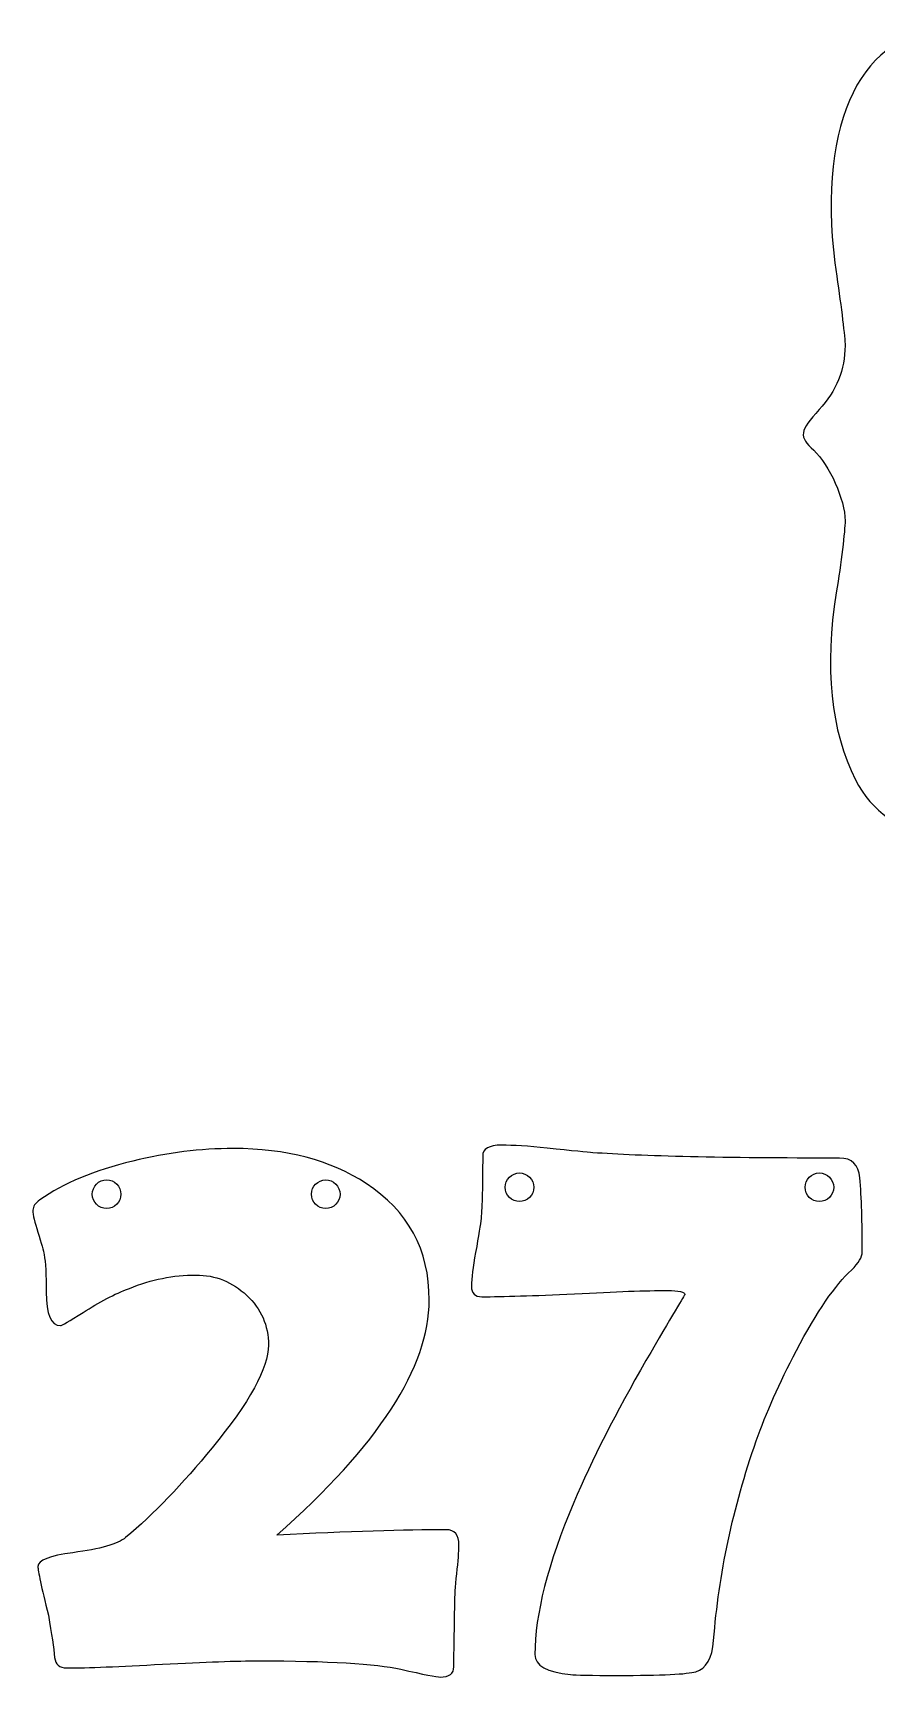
# Model space of a CAD drawing. Extents: x 52 to 552, y 106 to 316.
# Drawn here: x 51.6 to 155.8, y 111.6 to 314.9 of the extents above; entities that cross this region are included whole.
import ezdxf

# ---------------------------------------------------------------- set-up
doc = ezdxf.new("R2010")
doc.units = 0
doc.layers.add('Layer_1', color=7, linetype='CONTINUOUS')

msp = doc.modelspace()

# ---------------------------------------------------------------- linework, layer by layer
at = {"layer": 'Layer_1', "color": 7}
for points in [[(76.39017, 176.98605), (76.39017, 176.98605)], [(109.525923, 177.39891), (109.525923, 177.39891)]]:
    msp.add_lwpolyline(points, dxfattribs=at)
at = {"layer": 'Layer_1', "color": 3}
for points in [[(62.489125, 171.337606), (62.489125, 171.337606)], [(89.57244, 171.337606), (89.57244, 171.337606)], [(113.519791, 172.192869), (113.519791, 172.192869)], [(150.581171, 172.192869), (150.581171, 172.192869)]]:
    msp.add_lwpolyline(points, close=True, dxfattribs=at)
at = {"layer": 'Layer_1', "color": 7}
for points in [[(163.844882, 314.885229), (153.537367, 314.885229), (148.282646, 302.62082), (150.954161, 284.7999)], [(150.954161, 284.7999), (151.523658, 280.999479), (151.98659, 277.145444), (151.98659, 276.235666)], [(151.98659, 276.235666), (151.981227, 273.275457), (150.896918, 270.589898), (148.788436, 268.317459)], [(148.788436, 268.317459), (146.350632, 265.689824), (146.254645, 264.983057), (148.107688, 263.287621)], [(148.107688, 263.287621), (150.061509, 261.499823), (151.984383, 257.189445), (151.984383, 254.570152)], [(151.984383, 254.570152), (151.987205, 253.352792), (151.497403, 249.348434), (150.895733, 245.671333)], [(150.895733, 245.671333), (149.404753, 236.559117), (150.228698, 228.530973), (153.26651, 222.575412)], [(153.26651, 222.575412), (157.347415, 214.574282), (167.361915, 213.409043), (173.796523, 220.186443)], [(76.39017, 176.98605), (72.364363, 176.98605), (68.218112, 176.469944), (63.951445, 175.437686)], [(92.803156, 172.650741), (88.398855, 175.541064), (82.927802, 176.98605), (76.39017, 176.98605)], [(109.525923, 177.39891), (107.977536, 177.39891), (107.203105, 176.951873), (107.203105, 176.057251)], [(115.151628, 177.037863), (112.846254, 177.278723), (110.971087, 177.39891), (109.525923, 177.39891)], [(120.829146, 176.470111), (120.209793, 176.504519), (118.317219, 176.693778), (115.151628, 177.037863)], [(63.951445, 175.437686), (59.168651, 174.267793), (55.349247, 172.66781), (52.493333, 170.637704)], [(107.203105, 176.057251), (107.203105, 172.444349), (107.134584, 169.863822), (106.99695, 168.315432)], [(151.280481, 175.799283), (136.897689, 175.799283), (126.747425, 176.0228), (120.829146, 176.470111)], [(153.809457, 173.373385), (153.671823, 174.990586), (152.828871, 175.799283), (151.280481, 175.799283)], [(154.119241, 164.186279), (154.119241, 167.868), (154.015908, 170.930374), (153.809457, 173.373385)], [(100.596787, 158.250793), (100.596787, 164.478748), (97.998856, 169.278696), (92.803156, 172.650741)], [(52.493333, 170.637704), (51.908385, 170.224798), (51.61635, 169.794618), (51.61635, 169.347307)], [(51.61635, 169.347307), (51.61635, 168.762362), (51.82246, 167.867741), (52.235365, 166.663442)], [(52.235365, 166.663442), (52.682676, 165.252686), (52.941006, 164.323808), (53.009823, 163.876497)], [(106.99695, 168.315432), (106.928133, 167.627262), (106.704062, 166.233389), (106.325568, 164.134465)], [(53.009823, 163.876497), (53.181865, 162.913056), (53.267791, 161.364739), (53.267791, 159.231405)], [(106.325568, 164.134465), (105.98148, 162.345219), (105.809632, 160.951899), (105.809632, 159.954049)], [(152.777582, 161.967086), (153.672207, 162.827302), (154.119241, 163.566925), (154.119241, 164.186279)], [(63.538585, 159.696081), (66.256865, 160.797154), (68.992389, 161.347521), (71.745077, 161.347521)], [(71.745077, 161.347521), (74.188089, 161.347521), (76.287322, 160.504566), (78.04216, 158.818545)], [(145.964563, 152.005525), (148.510797, 156.822728), (150.781885, 160.143431), (152.777582, 161.967086)], [(53.267791, 159.231405), (53.267791, 156.478716), (53.852967, 155.102251), (55.02286, 155.102251)], [(57.809805, 156.702431), (59.805502, 158.009955), (61.71493, 159.007907), (63.538585, 159.696081)], [(78.04216, 158.818545), (79.83141, 157.166932), (80.726029, 155.119362), (80.726029, 152.676353)], [(105.809632, 159.954049), (105.809632, 159.093833), (106.23981, 158.663653), (107.100026, 158.663653)], [(107.100026, 158.663653), (109.646263, 158.663653), (113.465664, 158.78384), (118.558138, 159.024699)], [(118.558138, 159.024699), (123.650609, 159.299971), (127.470013, 159.43756), (130.01625, 159.43756)], [(132.183629, 158.921623), (132.183629, 158.990441), (130.583644, 156.272319), (127.383647, 150.766942)], [(130.01625, 159.43756), (131.461411, 159.43756), (132.183629, 159.265709), (132.183629, 158.921623)], [(55.02286, 155.102251), (55.194903, 155.102251), (56.123784, 155.635761), (57.809805, 156.702431)], [(81.757904, 129.192377), (94.317044, 140.271947), (100.596787, 149.958319), (100.596787, 158.250793)], [(80.726029, 152.676353), (80.726029, 149.854848), (78.403278, 145.622672), (73.758117, 139.979661)], [(127.383647, 150.766942), (123.667517, 144.332535), (120.691619, 138.482969), (118.455062, 133.218455)], [(141.009686, 140.857194), (142.213988, 144.263648), (143.865637, 147.979718), (145.964563, 152.005525)], [(135.745031, 116.186445), (136.364385, 124.341293), (138.119366, 132.564724), (141.009686, 140.857194)], [(73.758117, 139.979661), (70.110804, 135.506543), (66.54973, 131.807877), (63.074463, 128.883146)], [(118.455062, 133.218455), (115.25506, 125.64856), (113.655077, 119.386221), (113.655077, 114.43139)], [(63.074463, 128.883146), (62.111021, 128.091747), (59.943266, 127.472311), (56.571224, 127.024998)], [(102.712904, 129.863758), (97.654841, 129.863758), (90.669731, 129.639688), (81.757904, 129.192377)], [(104.261268, 127.953797), (104.261268, 129.226915), (103.745163, 129.863758), (102.712904, 129.863758)], [(56.571224, 127.024998), (53.680902, 126.646507), (52.235365, 126.078735), (52.235365, 125.321744)], [(104.003297, 124.392395), (104.17534, 125.97519), (104.261268, 127.162398), (104.261268, 127.953797)], [(52.235365, 125.321744), (52.235365, 124.805613), (52.665545, 122.792855), (53.525759, 119.283179)], [(103.745329, 120.77973), (103.745329, 121.605538), (103.831257, 122.8096), (104.003297, 124.392395)], [(103.693516, 116.857287), (103.727925, 118.646528), (103.745329, 119.953923), (103.745329, 120.77973)], [(53.525759, 119.283179), (53.938661, 116.977796), (54.19699, 115.240239), (54.300216, 114.070343)], [(103.641703, 112.934822), (103.641703, 113.795063), (103.659107, 115.10243), (103.693516, 116.857287)], [(133.525839, 112.315259), (134.833366, 112.693776), (135.572988, 113.984293), (135.745031, 116.186445)], [(54.300216, 114.070343), (54.403442, 113.21013), (54.902142, 112.779938), (55.796767, 112.779938)], [(113.655077, 114.43139), (113.655077, 113.089451), (115.117471, 112.263359), (118.042202, 111.953676)], [(55.796767, 112.779938), (58.377413, 112.779938), (62.317001, 112.934399), (67.615923, 113.244053)], [(67.615923, 113.244053), (72.914849, 113.519332), (76.889252, 113.656916), (79.538711, 113.656916)], [(79.538711, 113.656916), (88.106453, 113.656916), (93.95602, 113.313225), (97.087202, 112.625055)], [(97.087202, 112.625055), (99.908704, 111.971287), (101.525541, 111.644445), (101.938447, 111.644445)], [(101.938447, 111.644445), (103.073928, 111.644445), (103.641703, 112.074609), (103.641703, 112.934822)], [(118.042202, 111.953676), (118.661555, 111.884842), (120.605242, 111.850581), (123.874059, 111.850581)], [(123.874059, 111.850581), (129.310618, 111.850581), (132.527988, 112.005577), (133.525839, 112.315259)]]:
    msp.add_open_spline(points, degree=3, dxfattribs=at)
at = {"layer": 'Layer_1', "color": 3}
for points in [[(59.475256, 172.585992), (59.806349, 172.917084), (60.255406, 173.10309), (60.723642, 173.10309)], [(60.723642, 173.10309), (61.191877, 173.10309), (61.640935, 172.917084), (61.972027, 172.585992)], [(86.041476, 171.337606), (86.041475, 172.312655), (86.831908, 173.103088), (87.806956, 173.10309)], [(87.806956, 173.10309), (88.275192, 173.10309), (88.724249, 172.917084), (89.055342, 172.585992)], [(109.988824, 172.192869), (109.988824, 172.661105), (110.17483, 173.110162), (110.505922, 173.441255)], [(110.505922, 173.441255), (110.837014, 173.772347), (111.286072, 173.958353), (111.754308, 173.958353)], [(111.754308, 173.958353), (112.222543, 173.958353), (112.671601, 173.772347), (113.002693, 173.441255)], [(113.002693, 173.441255), (113.333785, 173.110162), (113.519791, 172.661105), (113.519791, 172.192869)], [(147.050204, 172.192869), (147.050204, 172.661105), (147.23621, 173.110162), (147.567302, 173.441255)], [(147.567302, 173.441255), (147.898394, 173.772347), (148.347452, 173.958353), (148.815687, 173.958353)], [(148.815687, 173.958353), (149.283923, 173.958353), (149.732981, 173.772347), (150.064073, 173.441255)], [(150.064073, 173.441255), (150.395165, 173.110162), (150.581171, 172.661105), (150.581171, 172.192869)], [(58.958158, 171.337606), (58.958158, 171.805842), (59.144164, 172.254899), (59.475256, 172.585992)], [(60.723642, 169.572126), (59.748593, 169.572126), (58.95816, 170.362558), (58.958158, 171.337606)], [(62.489125, 171.337606), (62.489124, 170.362558), (61.69869, 169.572126), (60.723642, 169.572126)], [(61.972027, 172.585992), (62.30312, 172.254899), (62.489125, 171.805842), (62.489125, 171.337606)], [(87.806956, 169.572126), (86.831909, 169.572127), (86.041477, 170.362559), (86.041476, 171.337606)], [(89.57244, 171.337606), (89.572438, 170.362558), (88.782005, 169.572126), (87.806956, 169.572126)], [(89.055342, 172.585992), (89.386434, 172.254899), (89.57244, 171.805842), (89.57244, 171.337606)], [(110.505922, 170.944484), (110.17483, 171.275576), (109.988824, 171.724634), (109.988824, 172.192869)], [(111.754308, 170.427386), (111.286072, 170.427386), (110.837014, 170.613392), (110.505922, 170.944484)], [(113.002693, 170.944484), (112.671601, 170.613392), (112.222543, 170.427386), (111.754308, 170.427386)], [(113.519791, 172.192869), (113.519791, 171.724634), (113.333785, 171.275576), (113.002693, 170.944484)], [(147.567302, 170.944484), (147.23621, 171.275576), (147.050204, 171.724634), (147.050204, 172.192869)], [(148.815687, 170.427386), (148.347452, 170.427386), (147.898394, 170.613392), (147.567302, 170.944484)], [(150.064073, 170.944484), (149.732981, 170.613392), (149.283923, 170.427386), (148.815687, 170.427386)], [(150.581171, 172.192869), (150.581171, 171.724634), (150.395165, 171.275576), (150.064073, 170.944484)]]:
    msp.add_open_spline(points, degree=3, dxfattribs=at)

doc.saveas('drawing.dxf')
